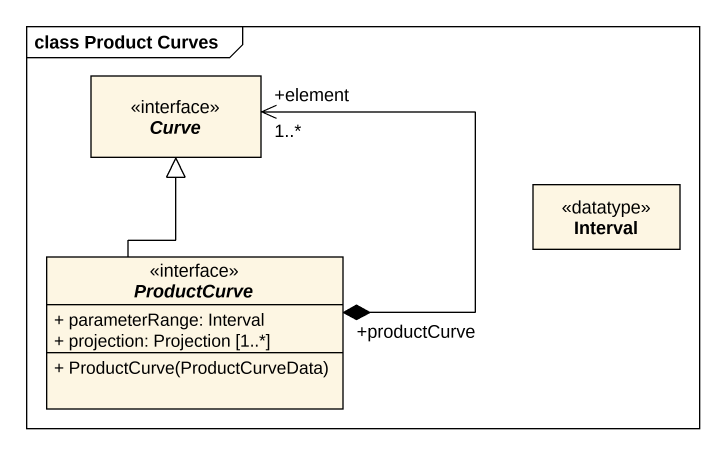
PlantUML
@startuml
mainframe class Product Curves
hide circle
hide empty members
skinparam classAttributeIconSize 0
interface Curve
class Interval <<datatype>>
interface ProductCurve {
  + parameterRange: Interval
  + projection: Projection [1..*]
  + ProductCurve(ProductCurveData)
}
Curve "+element\n1..*" <--* "+productCurve" ProductCurve
ProductCurve -up-|> Curve
@enduml
